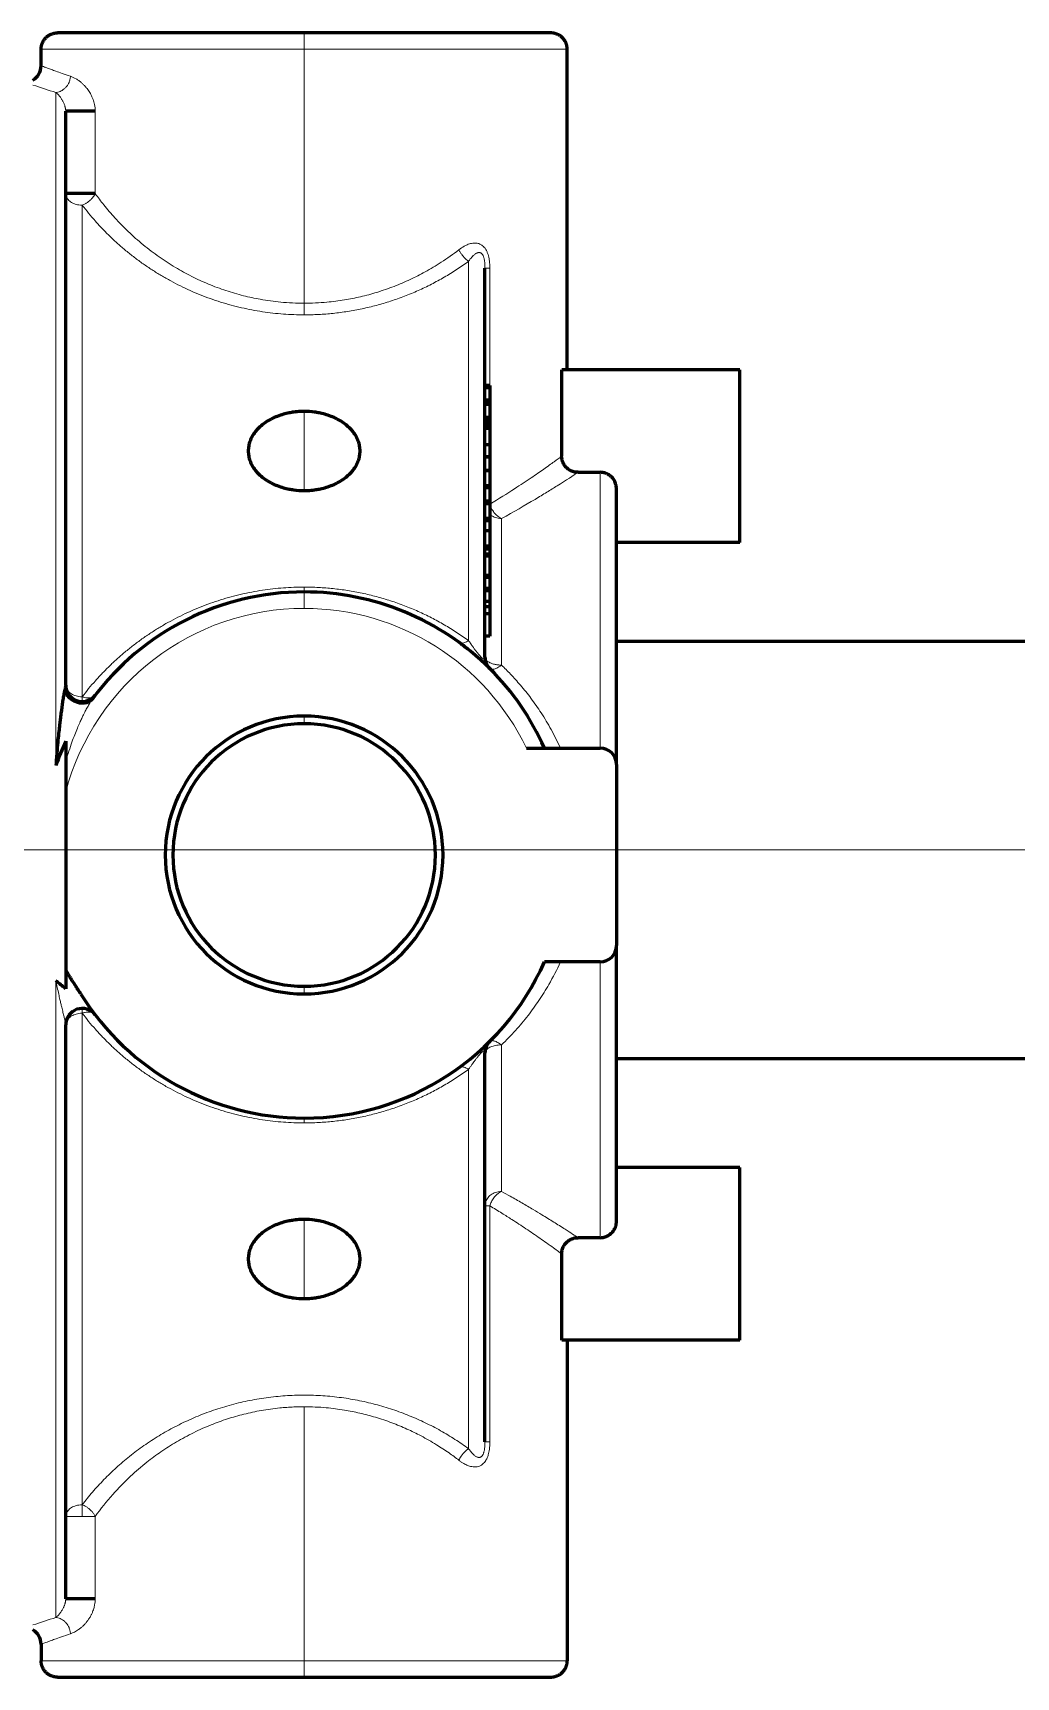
# Model space of a CAD drawing. Header units: millimetres. Extents: x 0 to 840, y 0 to 594.
# Drawn here: x 548.481 to 549.528, y 265.389 to 267.139 of the extents above; entities that cross this region are included whole.
import ezdxf

# ---------------------------------------------------------------- set-up
doc = ezdxf.new("R2010")
doc.units = ezdxf.units.MM
for name, pattern in [('K5LT_AXLED', [19.5, 15, -1.5, 1.5, -1.5]), ('K5LT_BASIC', [0]), ('K5LT_THIN', [0])]:
    doc.linetypes.add(name, pattern=pattern)
doc.layers.add('Системный слой', color=7, linetype='Continuous')

msp = doc.modelspace()

# ---------------------------------------------------------------- linework, layer by layer
at = {"layer": 'Системный слой', "color": 5, "linetype": 'K5LT_BASIC', "lineweight": 60, "true_color": 0x0000ff}
for p, q in [((548.7701, 267.13941), (548.5076, 267.13941)), ((549.0326, 267.13941), (548.7701, 267.13941)), ((549.0326, 267.13941), (549.0326, 267.13941)), ((548.4901, 267.10441), (548.4901, 267.12191)), ((549.0501, 266.78066), (549.0501, 267.12191)), ((548.51635, 266.44522), (548.51635, 267.05603)), ((548.54775, 267.05603), (548.51635, 267.05603)), ((548.51635, 266.96837), (548.51635, 267.05603)), ((548.54775, 266.96837), (548.51635, 266.96837)), ((548.9626, 266.47514), (548.9626, 266.88896)), ((548.9626, 266.76429), (548.9626, 266.88896)), ((549.04427, 266.68888), (549.04427, 266.78066)), ((549.23385, 266.78066), (549.04427, 266.78066)), ((549.23385, 266.59691), (549.23385, 266.78066)), ((548.96785, 266.76429), (548.9626, 266.76429)), ((548.96785, 266.76155), (548.9626, 266.76155)), ((548.96785, 266.76429), (548.96785, 266.76155)), ((548.96785, 266.76155), (548.96785, 266.74857)), ((548.96785, 266.74857), (548.9626, 266.74857)), ((548.9626, 266.74744), (548.96785, 266.74744)), ((548.96785, 266.74384), (548.9626, 266.74384)), ((548.96785, 266.74857), (548.96785, 266.74744)), ((548.96785, 266.74744), (548.96785, 266.74384)), ((548.96785, 266.74384), (548.96785, 266.7299)), ((548.96785, 266.7299), (548.9626, 266.7299)), ((548.96785, 266.72655), (548.9626, 266.72655)), ((548.96785, 266.7232), (548.9626, 266.7232)), ((548.96785, 266.72046), (548.9626, 266.72046)), ((548.96785, 266.71833), (548.9626, 266.71833)), ((548.96785, 266.7299), (548.96785, 266.72655)), ((548.96785, 266.72655), (548.96785, 266.7232)), ((548.96785, 266.7232), (548.96785, 266.72046)), ((548.96785, 266.72046), (548.96785, 266.71833)), ((548.96785, 266.71833), (548.96785, 266.70088)), ((548.96785, 266.70088), (548.9626, 266.70088)), ((548.96785, 266.70088), (548.96785, 266.6882)), ((548.96785, 266.6882), (548.9626, 266.6882)), ((548.96785, 266.68789), (548.9626, 266.68789)), ((548.96785, 266.6882), (548.96785, 266.68789)), ((548.96785, 266.68789), (548.96785, 266.67352)), ((548.96785, 266.67352), (548.9626, 266.67352)), ((548.96785, 266.67322), (548.9626, 266.67322)), ((548.96785, 266.67352), (548.96785, 266.67322)), ((548.96785, 266.67322), (548.96785, 266.65747)), ((549.06163, 266.67171), (549.0851, 266.67171)), ((548.96785, 266.65747), (548.9626, 266.65747)), ((548.96785, 266.65534), (548.9626, 266.65534)), ((548.96785, 266.65747), (548.96785, 266.65534)), ((548.96785, 266.65534), (548.96785, 266.64128)), ((549.1026, 266.36066), (549.1026, 266.65403)), ((548.9626, 266.64128), (548.96785, 266.64128)), ((548.96785, 266.63832), (548.9626, 266.63832)), ((548.96785, 266.64128), (548.96785, 266.63832)), ((548.96785, 266.63832), (548.96785, 266.62302)), ((548.9626, 266.62302), (548.96785, 266.62302)), ((548.96785, 266.62006), (548.9626, 266.62006)), ((548.96785, 266.62302), (548.96785, 266.62006)), ((548.96785, 266.62006), (548.96785, 266.60939)), ((548.96785, 266.60939), (548.9626, 266.60939)), ((548.96785, 266.60939), (548.96785, 266.59326)), ((549.23385, 266.59691), (549.1026, 266.59691)), ((548.96785, 266.59326), (548.9626, 266.59326)), ((548.96785, 266.59264), (548.9626, 266.59264)), ((548.96785, 266.58985), (548.9626, 266.58985)), ((548.96785, 266.58443), (548.9626, 266.58443)), ((548.96785, 266.5823), (548.9626, 266.5823)), ((548.96785, 266.59326), (548.96785, 266.59264)), ((548.96785, 266.59264), (548.96785, 266.58985)), ((548.96785, 266.58985), (548.96785, 266.58443)), ((548.96785, 266.58443), (548.96785, 266.5823)), ((548.96785, 266.5823), (548.96785, 266.56191)), ((548.96785, 266.56191), (548.9626, 266.56191)), ((548.96785, 266.56191), (548.96785, 266.55978)), ((548.96785, 266.55978), (548.9626, 266.55978)), ((548.96785, 266.54822), (548.9626, 266.54822)), ((548.96785, 266.54761), (548.9626, 266.54761)), ((548.96785, 266.54548), (548.9626, 266.54548)), ((548.96785, 266.55978), (548.96785, 266.54822)), ((548.96785, 266.54822), (548.96785, 266.54761)), ((548.96785, 266.54761), (548.96785, 266.54548)), ((548.96785, 266.54548), (548.96785, 266.53445)), ((548.9626, 266.53445), (548.96785, 266.53445)), ((548.96785, 266.52849), (548.9626, 266.52849)), ((548.96785, 266.53445), (548.96785, 266.52849)), ((548.96785, 266.52849), (548.96785, 266.52113)), ((548.96785, 266.52113), (548.9626, 266.52113)), ((548.96785, 266.52113), (548.96785, 266.49739)), ((548.96785, 266.49739), (548.9626, 266.49739)), ((549.1026, 266.49204), (550.28582, 266.49204)), ((548.9626, 266.47514), (548.9626, 266.47513)), ((548.51635, 266.38573), (548.51635, 266.36397)), ((549.00668, 266.37816), (549.0851, 266.37816)), ((548.51635, 266.36397), (548.51635, 266.33162)), ((549.1026, 266.36066), (549.1026, 266.16816)), ((548.51635, 266.33162), (548.51635, 266.26441)), ((548.51635, 266.26441), (548.51635, 266.14237)), ((549.1026, 265.87479), (549.1026, 266.16816)), ((548.51635, 266.14237), (548.51635, 266.12209)), ((549.0851, 266.15066), (549.02596, 266.15066)), ((548.53246, 266.11634), (548.53246, 266.11635)), ((548.51635, 265.4728), (548.51635, 266.0836)), ((548.9626, 265.63987), (548.9626, 266.05369)), ((550.28582, 266.04754), (549.1026, 266.04754)), ((548.51635, 265.56046), (548.51635, 266.03254)), ((548.9626, 265.99006), (548.9626, 266.00226)), ((548.9626, 265.89102), (548.9626, 266.00226)), ((548.9626, 265.98016), (548.9626, 265.99006)), ((548.9626, 265.96747), (548.9626, 265.98016)), ((548.9626, 265.96511), (548.9626, 265.96747)), ((548.9626, 265.96432), (548.9626, 265.96511)), ((548.9626, 265.9597), (548.9626, 265.96432)), ((548.9626, 265.9544), (548.9626, 265.9597)), ((548.9626, 265.94698), (548.9626, 265.9544)), ((548.9626, 265.93746), (548.9626, 265.94698)), ((548.9626, 265.93665), (548.9626, 265.93746)), ((548.9626, 265.93535), (548.9626, 265.93665)), ((548.9626, 265.93073), (548.9626, 265.93535)), ((548.9626, 265.92543), (548.9626, 265.93073)), ((549.23385, 265.93191), (549.1026, 265.93191)), ((549.23385, 265.74816), (549.23385, 265.93191)), ((548.9626, 265.91801), (548.9626, 265.92543)), ((548.9626, 265.91483), (548.9626, 265.91801)), ((548.9626, 265.89649), (548.9626, 265.91483)), ((548.9626, 265.89278), (548.9626, 265.89649)), ((548.9626, 265.89164), (548.9626, 265.89278)), ((548.9626, 265.87937), (548.9626, 265.89164)), ((548.9626, 265.63987), (548.9626, 265.89102)), ((548.9626, 265.87858), (548.9626, 265.87937)), ((548.9626, 265.8757), (548.9626, 265.87858)), ((548.9626, 265.87494), (548.9626, 265.8757)), ((548.9626, 265.86267), (548.9626, 265.87494)), ((548.9626, 265.86188), (548.9626, 265.86267)), ((548.9626, 265.85114), (548.9626, 265.86188)), ((548.9626, 265.8485), (548.9626, 265.85114)), ((548.9626, 265.84843), (548.9626, 265.8485)), ((548.9626, 265.84386), (548.9626, 265.84843)), ((548.9626, 265.82792), (548.9626, 265.84386)), ((549.0851, 265.85712), (549.06163, 265.85712)), ((548.9626, 265.82255), (548.9626, 265.82792)), ((549.04427, 265.74816), (549.04427, 265.83994)), ((548.9626, 265.81343), (548.9626, 265.82255)), ((548.9626, 265.80685), (548.9626, 265.81343)), ((548.9626, 265.80606), (548.9626, 265.80685)), ((548.9626, 265.79767), (548.9626, 265.80606)), ((549.23385, 265.74816), (549.04427, 265.74816)), ((549.0501, 265.74816), (549.0501, 265.40691)), ((548.51635, 265.4728), (548.51635, 265.56046)), ((548.54775, 265.4728), (548.51635, 265.4728)), ((548.4901, 265.42441), (548.4901, 265.40691)), ((548.5076, 265.38941), (548.7701, 265.38941)), ((548.7701, 265.38941), (549.0326, 265.38941))]:
    msp.add_line(p, q, dxfattribs=at)
at = {"layer": 'Системный слой', "color": 7, "linetype": 'K5LT_THIN', "lineweight": 18}
for p, q in [((548.7701, 267.12191), (548.7701, 267.13941)), ((548.4901, 267.12191), (548.7701, 267.12191)), ((548.7701, 267.12191), (548.7701, 266.85168)), ((548.7701, 267.12191), (549.0501, 267.12191)), ((548.50585, 267.07595), (548.50585, 266.35957)), ((548.54775, 266.96837), (548.54775, 267.05603)), ((548.53385, 266.43285), (548.53385, 266.956)), ((548.9451, 266.89622), (548.9451, 266.49262)), ((548.96775, 266.88896), (548.9626, 266.88896)), ((548.96775, 266.76429), (548.96775, 266.88896)), ((548.7701, 266.83931), (548.7701, 266.85168)), ((548.7701, 266.7365), (548.7701, 266.65235)), ((549.0851, 266.67171), (549.0851, 266.37816)), ((548.9801, 266.46654), (548.9801, 266.62256)), ((548.7701, 266.54954), (548.7701, 266.54441)), ((548.7701, 266.54441), (548.7701, 266.52691)), ((548.53385, 266.43285), (548.53385, 266.42773)), ((548.7701, 266.40415), (548.7701, 266.41225)), ((549.0851, 266.15066), (549.0851, 265.85712)), ((548.50585, 266.13059), (548.50585, 265.45287)), ((548.7701, 266.12468), (548.7701, 266.11658)), ((548.53385, 266.09598), (548.53385, 266.1011)), ((548.53385, 265.57283), (548.53385, 266.09598)), ((548.9801, 265.90626), (548.9801, 266.06229)), ((548.9451, 266.0362), (548.9451, 265.63261)), ((548.7701, 265.97929), (548.7701, 265.98441)), ((548.9626, 265.89102), (548.96775, 265.89102)), ((548.96775, 265.63987), (548.96775, 265.89102)), ((548.7701, 265.79233), (548.7701, 265.87648)), ((548.7701, 265.67715), (548.7701, 265.40691)), ((548.9626, 265.63987), (548.96775, 265.63987)), ((548.53385, 265.56046), (548.53385, 265.57283)), ((548.53385, 265.56046), (548.51635, 265.56046)), ((548.54775, 265.56046), (548.53385, 265.56046)), ((548.54775, 265.4728), (548.54775, 265.56046)), ((548.7701, 265.40691), (548.4901, 265.40691)), ((548.7701, 265.38941), (548.7701, 265.40691)), ((549.0501, 265.40691), (548.7701, 265.40691))]:
    msp.add_line(p, q, dxfattribs=at)
at = {"layer": 'Системный слой', "color": 30, "linetype": 'K5LT_AXLED', "lineweight": 18, "true_color": 0xff8000}
msp.add_line((519.2633, 266.26979), (571.47579, 266.26979), dxfattribs=at)
at = {"layer": 'Системный слой', "color": 5, "linetype": 'K5LT_BASIC', "lineweight": 60, "true_color": 0x0000ff}
for centre, radius, start, end in [((548.4726, 267.10441), 0.0175, 299.99681, 359.99971), ((548.7701, 266.26441), 0.28, 90, 143.47453), ((548.7701, 266.26441), 0.28, 45.09958, 90), ((548.77109, 266.26571), 0.27837, 51.49798, 53.97574), ((548.9801, 266.47514), 0.0175, 180.00501, 225.09879), ((548.9801, 266.47514), 0.0175, 180.03945, 225.0991), ((548.7701, 266.26441), 0.28, 23.96948, 45.09958), ((548.53383, 266.44522), 0.01748, 179.99362, 234.40375), ((548.53386, 266.44522), 0.01749, 234.67466, 322.57954), ((548.53385, 266.44522), 0.0175, 270, 322.57199), ((548.7701, 266.26441), 0.14783, 90, 270), ((548.7701, 266.26441), 0.13974, 90, 270), ((548.7701, 266.26441), 0.14783, 270, 90), ((548.7701, 266.26441), 0.13974, 270, 90), ((548.71782, 266.28968), 0.22319, 154.51072, 161.75207), ((549.0851, 266.36066), 0.0175, 0, 90), ((549.0851, 266.16816), 0.0175, 270, 0), ((548.7701, 266.26441), 0.28, 270, 336.03052), ((548.7701, 266.26441), 0.28, 211.92748, 270), ((548.53385, 266.0836), 0.0175, 37.49043, 179.9927), ((548.53385, 266.08361), 0.01749, 125.92591, 180.00303), ((548.9801, 266.05369), 0.0175, 135.28664, 179.99971), ((548.9801, 266.05369), 0.0175, 135.28882, 179.9949), ((548.84238, 266.19107), 0.17703, 314.07676, 315.07914), ((548.4726, 265.42441), 0.0175, 0.00029, 60.00319)]:
    msp.add_arc(centre, radius, start, end, dxfattribs=at)
at = {"layer": 'Системный слой', "color": 7, "linetype": 'K5LT_THIN', "lineweight": 18}
for centre, radius, start, end in [((548.82689, 268.10524), 1.07819, 251.30787, 252.67691), ((548.7701, 266.26441), 0.2625, 90, 165.16489), ((548.7701, 266.26441), 0.2625, 25.67929, 90), ((548.82674, 264.42406), 1.07769, 107.32278, 108.69245)]:
    msp.add_arc(centre, radius, start, end, dxfattribs=at)
at = {"layer": 'Системный слой', "color": 5, "linetype": 'K5LT_BASIC', "lineweight": 60, "true_color": 0x0000ff}
for points, weights in [([(548.4901, 267.12191), (548.4901, 267.13216), (548.49735, 267.13941), (548.5076, 267.13941)], [0.5, 0.402378366498, 0.402368927975, 0.499971684429]), ([(549.0501, 267.12191), (549.0501, 267.13216), (549.04286, 267.13941), (549.0326, 267.13941)], [0.5, 0.402378366498, 0.402368927975, 0.499971684429]), ([(548.5076, 265.38941), (548.49735, 265.38941), (548.4901, 265.39666), (548.4901, 265.40691)], [0.499999769814, 0.402368927062, 0.402369003791, 0.5]), ([(549.0326, 265.38941), (549.04285, 265.38941), (549.0501, 265.39666), (549.0501, 265.40691)], [0.499999769814, 0.402368927062, 0.402369003791, 0.5])]:
    msp.add_rational_spline(points, weights, degree=3, dxfattribs=at)
at = {"layer": 'Системный слой', "color": 7, "linetype": 'K5LT_THIN', "lineweight": 18}
for points, knots in [([(548.5214, 267.09322), (548.51813, 267.09433), (548.51258, 267.09624), (548.50594, 267.0986), (548.50089, 267.10042), (548.49683, 267.1019), (548.49371, 267.10306), (548.4916, 267.10385), (548.49037, 267.10431), (548.4901, 267.10441), (548.4901, 267.10441)], [0, 0, 0, 0, 1.7535392, 3.2335896, 4.5704774, 5.8764475, 7.2528308, 8.5664618, 9.7342014, 11, 11, 11, 11]), ([(548.5214, 267.09322), (548.52132, 267.09205), (548.52096, 267.08982), (548.51993, 267.08677), (548.51854, 267.0841), (548.51685, 267.08179), (548.51486, 267.07978), (548.51266, 267.07817), (548.51037, 267.077), (548.50809, 267.07626), (548.50658, 267.07601), (548.50585, 267.07595)], [0, 0, 0, 0, 1.6269506, 3.1051514, 4.412638, 5.75843, 7.0911523, 8.4008937, 9.6805454, 10.8696223, 12, 12, 12, 12]), ([(548.54775, 267.05603), (548.54775, 267.05854), (548.54723, 267.06283), (548.54574, 267.06789), (548.54436, 267.07126), (548.54276, 267.07453), (548.54102, 267.07742), (548.53897, 267.08022), (548.53716, 267.0824), (548.53515, 267.08454), (548.53288, 267.08664), (548.53022, 267.08874), (548.52629, 267.09126), (548.52331, 267.09257), (548.5214, 267.09322)], [0, 0, 0, 0, 1.6750866, 2.9410931, 3.7763891, 4.4262041, 5.8066833, 6.5948826, 7.5028759, 8.4350716, 9.4592901, 10.7065168, 12.160341, 15, 15, 15, 15]), ([(548.50585, 267.07595), (548.50638, 267.07552), (548.50738, 267.07461), (548.5088, 267.07311), (548.51002, 267.07165), (548.51103, 267.0703), (548.51188, 267.06904), (548.51262, 267.06783), (548.5133, 267.06662), (548.51393, 267.06536), (548.51449, 267.06411), (548.51497, 267.06289), (548.51537, 267.06175), (548.51566, 267.06073), (548.51589, 267.05981), (548.51607, 267.05894), (548.51622, 267.05804), (548.51632, 267.05709), (548.51635, 267.05639), (548.51635, 267.05603)], [0, 0, 0, 0, 3.0768281, 5.6895686, 7.7594534, 9.4993032, 10.9305415, 12.1237734, 13.3233444, 14.4322612, 15.4476679, 16.3550624, 17.1210312, 17.7565932, 18.2471893, 18.7109054, 19.1477415, 19.5733327, 20, 20, 20, 20]), ([(548.51635, 266.96837), (548.51635, 266.96753), (548.51658, 266.96595), (548.5175, 266.9638), (548.51881, 266.96195), (548.52048, 266.9603), (548.52255, 266.95885), (548.52494, 266.95766), (548.52755, 266.95677), (548.53054, 266.95615), (548.53267, 266.956), (548.53385, 266.956)], [0, 0, 0, 0, 1.5614761, 2.9241486, 4.1406521, 5.3872988, 6.6710189, 7.9362276, 9.2045628, 10.4539056, 12, 12, 12, 12]), ([(548.53385, 266.956), (548.53488, 266.95639), (548.53682, 266.95729), (548.53947, 266.95894), (548.54177, 266.96073), (548.54382, 266.96268), (548.54554, 266.96471), (548.54684, 266.96663), (548.54749, 266.96782), (548.54775, 266.96837)], [0, 0, 0, 0, 1.7833989, 3.350197, 4.762088, 6.2136787, 7.6804134, 8.9351891, 10, 10, 10, 10]), ([(548.7701, 266.85168), (548.76184, 266.85168), (548.74631, 266.85241), (548.72465, 266.85537), (548.70517, 266.85956), (548.68671, 266.86494), (548.66828, 266.8718), (548.65026, 266.88004), (548.63266, 266.8897), (548.61539, 266.9009), (548.59862, 266.91366), (548.58292, 266.92758), (548.56899, 266.94188), (548.55738, 266.95548), (548.55069, 266.96429), (548.54775, 266.96837)], [0, 0, 0, 0, 1.5986949, 2.97432, 4.1162294, 5.3050701, 6.517206, 7.7100417, 8.9068617, 10.1491121, 11.4262785, 12.7154122, 13.9505114, 15.0646782, 16, 16, 16, 16]), ([(548.96775, 266.88896), (548.96775, 266.8909), (548.96762, 266.8943), (548.96705, 266.89871), (548.96631, 266.90213), (548.96537, 266.90509), (548.96416, 266.90778), (548.96267, 266.91016), (548.96103, 266.91207), (548.9594, 266.91345), (548.95796, 266.91432), (548.95662, 266.91492), (548.95515, 266.91539), (548.95318, 266.91574), (548.95086, 266.91577), (548.94835, 266.91543), (548.946, 266.91481), (548.94335, 266.91383), (548.93957, 266.91199), (548.93663, 266.91), (548.93481, 266.9086)], [0, 0, 0, 0, 1.9671632, 3.4176926, 4.5499796, 5.6052735, 6.7092012, 7.7573636, 8.7871197, 9.6985112, 10.4062045, 10.938061, 11.6127855, 12.4517855, 13.6270238, 14.7180309, 15.779113, 16.7893175, 18.3159969, 21, 21, 21, 21]), ([(548.93481, 266.9086), (548.92876, 266.90391), (548.91707, 266.89562), (548.89966, 266.8852), (548.88286, 266.87665), (548.86568, 266.86931), (548.84797, 266.86319), (548.83031, 266.85844), (548.81254, 266.85491), (548.79246, 266.85233), (548.77813, 266.85168), (548.7701, 266.85168)], [0, 0, 0, 0, 1.5557329, 2.8997233, 4.0893603, 5.3474011, 6.6543169, 7.8621527, 9.0434957, 10.3308168, 12, 12, 12, 12]), ([(548.93481, 266.9086), (548.93524, 266.9077), (548.93617, 266.90596), (548.93779, 266.9035), (548.93959, 266.90121), (548.9415, 266.89916), (548.94338, 266.89748), (548.94456, 266.89659), (548.9451, 266.89622)], [0, 0, 0, 0, 1.6759258, 3.2277778, 4.7246651, 6.3456261, 7.7937741, 9, 9, 9, 9]), ([(548.9451, 266.89622), (548.9457, 266.8971), (548.94686, 266.89868), (548.94855, 266.9007), (548.95, 266.90221), (548.95125, 266.90333), (548.95232, 266.90414), (548.95333, 266.90477), (548.9543, 266.90523), (548.95528, 266.90554), (548.95621, 266.90567), (548.95703, 266.9056), (548.95774, 266.90539), (548.95837, 266.90508), (548.95893, 266.90466), (548.95945, 266.90414), (548.95993, 266.90351), (548.96036, 266.90278), (548.96078, 266.90192), (548.96116, 266.90094), (548.96152, 266.89974), (548.96183, 266.8984), (548.9621, 266.89688), (548.96232, 266.89517), (548.96248, 266.89325), (548.96258, 266.89114), (548.9626, 266.88969), (548.9626, 266.88896)], [0, 0, 0, 0, 2.7272239, 5.0634383, 7.0309744, 8.4778365, 9.795034, 10.9153809, 12.003631, 13.0652137, 14.0511732, 14.8760778, 15.5672747, 16.1678292, 16.7504147, 17.3120826, 17.8814188, 18.4740464, 19.0709757, 19.8043277, 20.5894768, 21.5494992, 22.5419261, 23.6596253, 24.9999763, 26.454723, 28, 28, 28, 28]), ([(549.04427, 266.68888), (549.04211, 266.68731), (549.03675, 266.6834), (549.02571, 266.6755), (549.01169, 266.66577), (548.99293, 266.65329), (548.97728, 266.6435), (548.96785, 266.63787)], [0, 0, 0, 0, 1.4915807, 2.9516442, 4.4117078, 5.9816586, 8, 8, 8, 8]), ([(548.9801, 266.62256), (548.99322, 266.62964), (549.01022, 266.63943), (549.02863, 266.65062), (549.04663, 266.66185), (549.0568, 266.66853), (549.06163, 266.67171)], [0, 0, 0, 0, 2.3064672, 3.2668483, 4.2200333, 7, 7, 7, 7]), ([(548.96785, 266.63745), (548.96814, 266.63649), (548.96883, 266.63461), (548.9701, 266.63209), (548.97144, 266.62999), (548.97277, 266.62824), (548.9742, 266.62666), (548.97586, 266.62515), (548.97784, 266.62369), (548.97931, 266.6229), (548.9801, 266.62256)], [0, 0, 0, 0, 1.6386036, 3.2058394, 4.4404491, 5.5805007, 6.7191097, 7.909208, 9.3335984, 11, 11, 11, 11]), ([(548.96785, 266.62692), (548.96818, 266.62664), (548.96923, 266.62581), (548.97119, 266.62461), (548.9738, 266.62351), (548.97679, 266.62275), (548.97892, 266.62256), (548.9801, 266.62256)], [0, 0, 0, 0, 0.8030818, 2.5117768, 4.2246942, 5.911962, 8, 8, 8, 8]), ([(548.9451, 266.49262), (548.94435, 266.49211), (548.94291, 266.49125), (548.94086, 266.49038), (548.93895, 266.48992), (548.93725, 266.48988), (548.93586, 266.49022), (548.93512, 266.49062), (548.93481, 266.49085)], [0, 0, 0, 0, 1.6759258, 3.2277778, 4.7246651, 6.3456261, 7.7937741, 9, 9, 9, 9]), ([(548.9451, 266.49262), (548.94566, 266.49181), (548.94667, 266.49035), (548.94804, 266.48841), (548.94911, 266.48692), (548.94997, 266.48572), (548.95082, 266.48454), (548.95175, 266.48326), (548.95282, 266.48183), (548.95389, 266.48043), (548.95487, 266.47921), (548.95559, 266.47834), (548.95616, 266.47765), (548.95673, 266.47698), (548.95745, 266.47617), (548.95822, 266.47534), (548.95892, 266.47464), (548.95945, 266.47415), (548.95988, 266.4738), (548.9603, 266.47349), (548.96076, 266.47321), (548.9612, 266.47303), (548.96154, 266.47298), (548.96181, 266.47301), (548.96205, 266.47311), (548.96227, 266.47333), (548.96246, 266.47374), (548.96258, 266.47435), (548.9626, 266.47487), (548.9626, 266.47514)], [0, 0, 0, 0, 2.709205, 4.7839916, 6.1999275, 7.3512001, 8.4505402, 9.7020305, 11.057127, 12.5292355, 13.6426649, 14.445959, 14.9482986, 15.5428706, 16.2865018, 17.2052477, 18.0097975, 18.6433243, 19.0993459, 19.6722462, 20.4531416, 21.3814854, 22.2714897, 23.0320383, 23.8727549, 25.0066453, 26.4433257, 28.150923, 30, 30, 30, 30]), ([(548.9626, 266.47514), (548.9626, 266.47456), (548.96283, 266.47348), (548.9637, 266.47204), (548.96485, 266.47087), (548.96614, 266.46992), (548.96754, 266.46913), (548.96907, 266.46844), (548.97073, 266.46785), (548.97252, 266.46737), (548.97426, 266.46702), (548.97585, 266.46679), (548.97731, 266.46664), (548.97871, 266.46656), (548.97964, 266.46654), (548.9801, 266.46654)], [0, 0, 0, 0, 2.0721813, 3.8412427, 5.3198996, 6.6652605, 7.9090324, 9.0384999, 10.2654459, 11.480489, 12.5935329, 13.538806, 14.3777256, 15.1981236, 16, 16, 16, 16]), ([(548.9801, 266.46654), (548.9792, 266.46585), (548.97747, 266.46466), (548.97518, 266.46338), (548.97331, 266.46257), (548.97182, 266.46212), (548.97053, 266.46191), (548.96942, 266.46193), (548.96846, 266.46219), (548.96796, 266.46253), (548.96775, 266.46275)], [0, 0, 0, 0, 1.8701726, 3.5511384, 4.9131641, 6.1778632, 7.308252, 8.5052498, 9.7461417, 11, 11, 11, 11]), ([(549.04294, 266.37816), (549.03986, 266.38496), (549.03343, 266.39778), (549.02285, 266.41539), (549.01187, 266.43106), (549.00089, 266.44476), (548.99031, 266.45647), (548.98339, 266.4634), (548.9801, 266.46654)], [0, 0, 0, 0, 1.7999996, 3.4840246, 5.0520749, 6.5457185, 7.8616935, 9, 9, 9, 9]), ([(548.53385, 266.43285), (548.53266, 266.43285), (548.53043, 266.43301), (548.52739, 266.43366), (548.52477, 266.43459), (548.52244, 266.43577), (548.52039, 266.43723), (548.5187, 266.43892), (548.51744, 266.44077), (548.51657, 266.44288), (548.51635, 266.44439), (548.51635, 266.44522)], [0, 0, 0, 0, 1.5614761, 2.9241486, 4.1406521, 5.3872988, 6.6710189, 7.9362276, 9.2045628, 10.4539056, 12, 12, 12, 12]), ([(548.51635, 266.36397), (548.51742, 266.3677), (548.51952, 266.37461), (548.52274, 266.38407), (548.52576, 266.39216), (548.52853, 266.39903), (548.53104, 266.40483), (548.53319, 266.40953), (548.53497, 266.41324), (548.53642, 266.41615), (548.53765, 266.41852), (548.53884, 266.42072), (548.54006, 266.42292), (548.54129, 266.42507), (548.54248, 266.42708), (548.54373, 266.4291), (548.5446, 266.43039), (548.5451, 266.43106)], [0, 0, 0, 0, 2.791628, 5.196368, 7.2090267, 9.0369354, 10.5668019, 11.8038195, 12.8103614, 13.5887773, 14.2054891, 14.783003, 15.4335532, 16.0719325, 16.6656125, 17.2577615, 18, 18, 18, 18]), ([(548.54775, 266.43459), (548.54731, 266.43401), (548.5463, 266.43306), (548.54445, 266.43211), (548.54244, 266.4316), (548.54025, 266.43146), (548.53797, 266.43167), (548.53581, 266.43216), (548.53447, 266.43261), (548.53385, 266.43285)], [0, 0, 0, 0, 1.7837053, 3.3511163, 4.7612903, 6.2120328, 7.6751183, 8.9316111, 10, 10, 10, 10]), ([(548.9801, 266.06229), (548.9853, 266.06725), (548.9951, 266.07733), (549.0084, 266.09316), (549.02023, 266.10947), (549.03199, 266.12834), (549.03919, 266.14237), (549.04294, 266.15066)], [0, 0, 0, 0, 1.5999997, 3.1296911, 4.5890742, 6.0484574, 8, 8, 8, 8]), ([(548.50585, 266.13059), (548.50682, 266.12574), (548.50822, 266.11908), (548.51003, 266.11104), (548.51109, 266.10649), (548.51197, 266.10277), (548.51272, 266.09966), (548.51338, 266.09696), (548.51398, 266.09448), (548.51451, 266.09228), (548.51496, 266.09041), (548.51533, 266.08886), (548.51563, 266.08753), (548.51588, 266.08636), (548.51608, 266.08537), (548.51623, 266.08459), (548.51633, 266.08401), (548.51635, 266.08372), (548.51635, 266.0836)], [0, 0, 0, 0, 5.3525059, 7.3884734, 9.1194333, 10.5706484, 11.7062909, 12.7841895, 13.7901336, 14.7265381, 15.5183961, 16.1799181, 16.7632848, 17.3157394, 17.8150312, 18.230888, 18.6184608, 19, 19, 19, 19]), ([(548.51635, 266.0836), (548.51635, 266.08445), (548.51658, 266.08603), (548.5175, 266.08817), (548.51881, 266.09003), (548.52048, 266.09168), (548.52255, 266.09313), (548.52494, 266.09432), (548.52755, 266.09521), (548.53054, 266.09583), (548.53267, 266.09598), (548.53385, 266.09598)], [0, 0, 0, 0, 1.5614761, 2.9241486, 4.1406521, 5.3872988, 6.6710189, 7.9362276, 9.2045628, 10.4539056, 12, 12, 12, 12]), ([(548.53385, 266.09598), (548.53488, 266.09637), (548.53682, 266.09696), (548.53947, 266.09734), (548.54177, 266.09731), (548.54382, 266.09692), (548.54554, 266.09621), (548.54683, 266.09529), (548.54748, 266.09459), (548.54774, 266.09425)], [0, 0, 0, 0, 1.7858515, 3.3548043, 4.7686371, 6.222224, 7.6909759, 8.9474772, 10, 10, 10, 10]), ([(548.9451, 266.0362), (548.9457, 266.03708), (548.94686, 266.03874), (548.94855, 266.04113), (548.95, 266.04316), (548.95125, 266.04487), (548.95232, 266.0463), (548.95333, 266.04763), (548.9543, 266.04889), (548.95528, 266.05011), (548.95621, 266.05124), (548.95703, 266.05221), (548.95774, 266.05299), (548.95837, 266.05365), (548.95893, 266.0542), (548.95945, 266.05468), (548.95993, 266.05507), (548.96036, 266.05538), (548.96078, 266.05562), (548.96116, 266.05578), (548.96152, 266.05586), (548.96183, 266.05582), (548.9621, 266.05567), (548.96232, 266.05539), (548.96248, 266.05496), (548.96258, 266.05439), (548.9626, 266.05393), (548.9626, 266.05369)], [0, 0, 0, 0, 2.7272239, 5.0634383, 7.0309744, 8.4778365, 9.795034, 10.9153809, 12.003631, 13.0652137, 14.0511732, 14.8760778, 15.5672747, 16.1678292, 16.7504147, 17.3120826, 17.8814188, 18.4740464, 19.0709757, 19.8043277, 20.5894768, 21.5494992, 22.5419261, 23.6596253, 24.9999763, 26.454723, 28, 28, 28, 28]), ([(548.9626, 266.05369), (548.9626, 266.05427), (548.96283, 266.05537), (548.96375, 266.05686), (548.96506, 266.05815), (548.96673, 266.0593), (548.9688, 266.0603), (548.97119, 266.06113), (548.9738, 266.06175), (548.97679, 266.06218), (548.97892, 266.06229), (548.9801, 266.06229)], [0, 0, 0, 0, 1.5614761, 2.9241485, 4.1406521, 5.3872988, 6.6710189, 7.9362276, 9.2045627, 10.4539056, 12, 12, 12, 12]), ([(548.96775, 266.06608), (548.96802, 266.06635), (548.96862, 266.06672), (548.96972, 266.06693), (548.97085, 266.06688), (548.9721, 266.06664), (548.97359, 266.06615), (548.9754, 266.06534), (548.9776, 266.06409), (548.97922, 266.06296), (548.9801, 266.06229)], [0, 0, 0, 0, 1.584048, 2.9083401, 3.9728765, 5.0590382, 6.3006248, 7.6514315, 9.1882722, 11, 11, 11, 11]), ([(548.93481, 266.03798), (548.93524, 266.03829), (548.93617, 266.03875), (548.93779, 266.03898), (548.93959, 266.0388), (548.9415, 266.03822), (548.94338, 266.03731), (548.94456, 266.03657), (548.9451, 266.0362)], [0, 0, 0, 0, 1.6759258, 3.2277778, 4.7246651, 6.3456261, 7.7937741, 9, 9, 9, 9]), ([(548.9626, 265.89102), (548.9626, 265.89207), (548.96283, 265.89402), (548.96376, 265.89667), (548.96507, 265.89896), (548.96675, 265.90099), (548.96882, 265.90277), (548.9712, 265.90422), (548.97378, 265.9053), (548.97675, 265.90607), (548.97889, 265.90626), (548.9801, 265.90626)], [0, 0, 0, 0, 1.5710059, 2.9372706, 4.1518911, 5.4011521, 6.6850538, 7.9494446, 9.1935209, 10.4172828, 12, 12, 12, 12]), ([(548.9801, 265.90626), (548.9794, 265.90596), (548.97808, 265.90527), (548.9763, 265.90403), (548.97476, 265.9027), (548.97335, 265.90125), (548.97194, 265.89954), (548.97059, 265.89756), (548.9694, 265.8954), (548.96844, 265.8932), (548.96795, 265.89174), (548.96775, 265.89102)], [0, 0, 0, 0, 1.5840175, 2.9583043, 4.0957077, 5.2733428, 6.5326155, 7.9072454, 9.3367176, 10.7031581, 12, 12, 12, 12]), ([(549.06163, 265.85712), (549.05832, 265.8593), (549.05217, 265.86334), (549.04215, 265.86973), (549.03595, 265.87363), (549.02972, 265.8775), (549.0225, 265.88193), (549.01342, 265.8874), (549.00223, 265.89396), (548.99082, 265.90042), (548.9833, 265.90454), (548.9801, 265.90626)], [0, 0, 0, 0, 3.263691, 4.3660838, 5.3240203, 6.2230178, 7.0946898, 8.2788135, 9.6831519, 11.0368064, 12, 12, 12, 12]), ([(548.96775, 265.89102), (548.9722, 265.88836), (548.98024, 265.88345), (548.99044, 265.87698), (548.9989, 265.87147), (549.0064, 265.86649), (549.01387, 265.86144), (549.02121, 265.85638), (549.02866, 265.85116), (549.03535, 265.8464), (549.04062, 265.8426), (549.04323, 265.8407), (549.04427, 265.83994)], [0, 0, 0, 0, 1.54453, 2.8881834, 3.9269923, 5.0142667, 6.1525819, 7.4096244, 8.7499271, 10.388143, 11.8377917, 13, 13, 13, 13]), ([(548.54775, 265.56046), (548.55355, 265.56852), (548.56537, 265.5833), (548.58403, 265.60245), (548.60141, 265.61742), (548.6178, 265.62955), (548.63438, 265.64013), (548.6522, 265.64976), (548.67041, 265.6579), (548.68836, 265.66441), (548.7062, 265.66952), (548.72484, 265.67347), (548.74261, 265.6759), (548.75786, 265.67697), (548.76646, 265.67715), (548.7701, 265.67715)], [0, 0, 0, 0, 1.8473244, 3.4868539, 4.8708536, 5.9993235, 7.1704975, 8.4267452, 9.6652185, 10.7954785, 11.9186427, 13.0870018, 14.3414641, 15.2956111, 16, 16, 16, 16]), ([(548.7701, 265.67715), (548.77793, 265.67715), (548.79224, 265.67651), (548.81206, 265.67399), (548.82954, 265.67055), (548.84643, 265.66608), (548.86322, 265.66042), (548.87942, 265.65373), (548.89529, 265.64597), (548.91024, 265.63742), (548.92358, 265.62863), (548.93138, 265.62288), (548.93481, 265.62023)], [0, 0, 0, 0, 1.762424, 3.2002487, 4.4238961, 5.6823161, 7.0235434, 8.2906306, 9.5016456, 10.8715034, 12.0461386, 13, 13, 13, 13]), ([(548.93481, 265.62023), (548.93567, 265.61957), (548.93738, 265.61833), (548.94049, 265.61637), (548.94336, 265.61497), (548.94622, 265.61396), (548.94867, 265.61333), (548.95149, 265.61301), (548.95422, 265.6132), (548.95642, 265.6138), (548.95815, 265.6146), (548.95969, 265.6156), (548.96129, 265.61703), (548.96277, 265.61884), (548.96398, 265.62079), (548.96488, 265.62262), (548.96555, 265.62432), (548.96618, 265.62633), (548.96681, 265.62891), (548.96737, 265.63232), (548.96769, 265.63605), (548.96775, 265.63866), (548.96775, 265.63987)], [0, 0, 0, 0, 1.3951158, 2.7446919, 4.8781318, 5.7955714, 6.9793122, 8.4352716, 9.8641193, 10.9904423, 11.7703412, 12.6036184, 13.5711603, 14.6717722, 15.6201073, 16.4169258, 17.1014047, 17.7584027, 18.8393763, 20.1251251, 21.657318, 23, 23, 23, 23]), ([(548.9451, 265.63261), (548.94435, 265.63209), (548.94291, 265.63097), (548.94086, 265.62902), (548.93895, 265.62686), (548.9368, 265.62396), (548.93549, 265.62166), (548.93481, 265.62023)], [0, 0, 0, 0, 1.4897118, 2.8691359, 4.1997023, 5.6405565, 8, 8, 8, 8]), ([(548.9451, 265.63261), (548.94566, 265.63179), (548.94667, 265.6304), (548.94804, 265.62872), (548.94911, 265.62754), (548.94997, 265.62667), (548.95082, 265.62587), (548.95175, 265.62508), (548.95282, 265.62432), (548.95389, 265.62373), (548.95487, 265.62339), (548.95559, 265.62324), (548.95616, 265.62319), (548.95673, 265.6232), (548.95745, 265.62334), (548.95822, 265.62366), (548.95892, 265.62416), (548.95945, 265.62469), (548.95988, 265.62525), (548.9603, 265.62592), (548.96076, 265.62686), (548.9612, 265.62801), (548.96154, 265.62921), (548.96181, 265.63036), (548.96205, 265.63162), (548.96227, 265.63319), (548.96246, 265.63516), (548.96258, 265.63743), (548.9626, 265.63904), (548.9626, 265.63987)], [0, 0, 0, 0, 2.7092051, 4.7839916, 6.1999276, 7.3512002, 8.4505404, 9.7020308, 11.0571273, 12.5292334, 13.6426609, 14.4459541, 14.9482976, 15.5428624, 16.2864798, 17.2051888, 18.0097168, 18.6432325, 19.0992684, 19.6721828, 20.4530992, 21.3814556, 22.2714732, 23.0320284, 23.8727561, 25.0066522, 26.4433357, 28.1509304, 30, 30, 30, 30]), ([(548.53385, 265.57283), (548.53266, 265.57283), (548.53043, 265.57267), (548.52739, 265.57202), (548.52477, 265.57109), (548.52244, 265.56991), (548.52039, 265.56845), (548.5187, 265.56676), (548.51744, 265.56491), (548.51657, 265.5628), (548.51635, 265.56129), (548.51635, 265.56046)], [0, 0, 0, 0, 1.5614761, 2.9241486, 4.1406521, 5.3872988, 6.6710189, 7.9362276, 9.2045628, 10.4539056, 12, 12, 12, 12]), ([(548.54775, 265.56046), (548.54731, 265.56137), (548.5463, 265.5631), (548.54445, 265.56546), (548.54244, 265.56751), (548.54025, 265.56933), (548.53739, 265.57125), (548.5352, 265.57232), (548.53385, 265.57283)], [0, 0, 0, 0, 1.6053348, 3.0160047, 4.2851613, 5.5908295, 6.9076065, 9, 9, 9, 9]), ([(548.51635, 265.4728), (548.51635, 265.47229), (548.5163, 265.47141), (548.51615, 265.47034), (548.51599, 265.46948), (548.51583, 265.46877), (548.51566, 265.4681), (548.51546, 265.46739), (548.51519, 265.46655), (548.51484, 265.4656), (548.51439, 265.46449), (548.51383, 265.46325), (548.51313, 265.46189), (548.51234, 265.46053), (548.51147, 265.45916), (548.51048, 265.45778), (548.50937, 265.45638), (548.50818, 265.45504), (548.50698, 265.45385), (548.50622, 265.45318), (548.50585, 265.45287)], [0, 0, 0, 0, 0.6176124, 1.1544532, 1.5912124, 2.0016784, 2.3826231, 2.8295657, 3.3761289, 4.0928998, 4.9178227, 6.0181843, 7.295925, 8.7380328, 10.284202, 12.0196435, 14.0583851, 16.3965279, 18.7487892, 21, 21, 21, 21]), ([(548.5214, 265.43561), (548.52414, 265.43653), (548.52798, 265.43839), (548.53263, 265.44197), (548.53504, 265.44418), (548.53709, 265.44634), (548.53895, 265.44857), (548.54081, 265.45114), (548.54252, 265.4539), (548.54404, 265.45686), (548.54523, 265.45966), (548.5463, 265.4628), (548.54737, 265.46707), (548.54775, 265.47058), (548.54775, 265.4728)], [0, 0, 0, 0, 4.0793304, 5.4348987, 6.5368007, 7.4801097, 8.3632601, 9.2318752, 10.2847016, 11.103493, 11.9051692, 12.621514, 13.5199771, 15, 15, 15, 15]), ([(548.5214, 265.43561), (548.52132, 265.43679), (548.52096, 265.43899), (548.51995, 265.442), (548.51861, 265.44459), (548.51697, 265.4469), (548.515, 265.44893), (548.51277, 265.45059), (548.51043, 265.45181), (548.50811, 265.45257), (548.50659, 265.45281), (548.50585, 265.45287)], [0, 0, 0, 0, 1.6389209, 3.0691764, 4.3464237, 5.6551723, 7.0032277, 8.3361652, 9.6469259, 10.868615, 12, 12, 12, 12]), ([(548.4901, 265.42441), (548.4901, 265.42442), (548.49017, 265.42444), (548.49064, 265.42462), (548.49184, 265.42508), (548.49376, 265.42579), (548.49638, 265.42675), (548.49987, 265.42803), (548.5048, 265.42982), (548.51178, 265.43231), (548.51786, 265.43441), (548.5214, 265.43561)], [0, 0, 0, 0, 0.5653916, 1.6532264, 2.8695452, 4.1260421, 5.320882, 6.6146486, 8.106573, 9.931695, 12, 12, 12, 12])]:
    msp.add_open_spline(points, degree=3, knots=knots, dxfattribs=at)
for points, weights in [([(548.53385, 266.956), (548.59119, 266.88108), (548.67577, 266.83931), (548.7701, 266.83931)], [1, 0.931063125171, 0.931063125171, 1]), ([(548.7701, 266.83931), (548.83352, 266.83931), (548.89382, 266.85892), (548.9451, 266.89622)], [1, 0.967313674515, 0.967313674515, 1]), ([(548.7701, 266.54954), (548.67577, 266.54954), (548.59119, 266.50776), (548.53385, 266.43285)], [1, 0.931063125171, 0.931063125171, 1]), ([(548.9451, 266.49262), (548.89382, 266.52993), (548.83352, 266.54954), (548.7701, 266.54954)], [1, 0.967313674515, 0.967313674515, 1]), ([(548.53385, 266.09598), (548.59119, 266.02107), (548.67577, 265.97929), (548.7701, 265.97929)], [1, 0.931063125171, 0.931063125171, 1]), ([(548.7701, 265.97929), (548.83352, 265.97929), (548.89382, 265.9989), (548.9451, 266.0362)], [1, 0.967313674515, 0.967313674515, 1]), ([(548.9451, 265.63261), (548.80688, 265.73315), (548.63773, 265.70856), (548.53385, 265.57283)], [1, 0.810446083212, 0.810446083212, 1])]:
    msp.add_rational_spline(points, weights, degree=3, dxfattribs=at)
at = {"layer": 'Системный слой', "color": 5, "linetype": 'K5LT_BASIC', "lineweight": 60, "true_color": 0x0000ff}
for points, knots in [([(548.7701, 266.7365), (548.76761, 266.7365), (548.76387, 266.73633), (548.75854, 266.73573), (548.75368, 266.73493), (548.74776, 266.73352), (548.74136, 266.73139), (548.73504, 266.72855), (548.72926, 266.72517), (548.72414, 266.72131), (548.71973, 266.71703), (548.71612, 266.71238), (548.71337, 266.70746), (548.7115, 266.70233), (548.71072, 266.69795), (548.7106, 266.6953), (548.7106, 266.69442)], [0, 0, 0, 0, 1.36, 2.04, 2.9466667, 4.08, 5.44, 6.8, 8.16, 9.52, 10.88, 12.24, 13.6, 14.96, 16.32, 17, 17, 17, 17]), ([(548.8296, 266.69442), (548.8296, 266.6953), (548.82949, 266.69795), (548.8287, 266.70233), (548.82684, 266.70746), (548.82408, 266.71238), (548.82047, 266.71703), (548.81607, 266.72131), (548.81094, 266.72517), (548.80517, 266.72855), (548.79884, 266.73139), (548.79244, 266.73352), (548.78653, 266.73493), (548.77924, 266.73613), (548.77384, 266.7365), (548.7701, 266.7365)], [0, 0, 0, 0, 0.64, 1.92, 3.2, 4.48, 5.76, 7.04, 8.32, 9.6, 10.88, 12.16, 13.2266667, 14.08, 16, 16, 16, 16]), ([(548.7106, 266.69442), (548.7106, 266.69354), (548.71072, 266.6909), (548.7115, 266.68652), (548.71337, 266.68139), (548.71612, 266.67646), (548.71973, 266.67182), (548.72414, 266.66753), (548.72926, 266.66367), (548.73504, 266.6603), (548.74136, 266.65746), (548.74776, 266.65533), (548.75368, 266.65392), (548.76096, 266.65271), (548.76636, 266.65235), (548.7701, 266.65235)], [0, 0, 0, 0, 0.64, 1.92, 3.2, 4.48, 5.76, 7.04, 8.32, 9.6, 10.88, 12.16, 13.2266667, 14.08, 16, 16, 16, 16]), ([(548.7701, 266.65235), (548.7726, 266.65235), (548.77633, 266.65252), (548.78167, 266.65311), (548.78653, 266.65392), (548.79244, 266.65533), (548.79884, 266.65746), (548.80517, 266.6603), (548.81094, 266.66367), (548.81607, 266.66753), (548.82047, 266.67182), (548.82408, 266.67646), (548.82684, 266.68139), (548.8287, 266.68652), (548.82949, 266.6909), (548.8296, 266.69354), (548.8296, 266.69442)], [0, 0, 0, 0, 1.36, 2.04, 2.9466667, 4.08, 5.44, 6.8, 8.16, 9.52, 10.88, 12.24, 13.6, 14.96, 16.32, 17, 17, 17, 17]), ([(549.1026, 266.65403), (549.1026, 266.65496), (549.10248, 266.6565), (549.10201, 266.65878), (549.10126, 266.66098), (549.10011, 266.66325), (549.09872, 266.66522), (549.09738, 266.66667), (549.09623, 266.6677), (549.09514, 266.66854), (549.09398, 266.66929), (549.09274, 266.66996), (549.09159, 266.67047), (549.09054, 266.67085), (549.08951, 266.67115), (549.08835, 266.67142), (549.08715, 266.6716), (549.08598, 266.6717), (549.08536, 266.67171), (549.0851, 266.67171)], [0, 0, 0, 0, 1.7948718, 3.0769231, 4.7863248, 6.6666667, 8.3760684, 9.7435897, 10.6837607, 11.5384615, 12.5641026, 13.5754986, 14.5726496, 15.2849003, 15.982906, 16.8376068, 17.8347578, 18.7749288, 20, 20, 20, 20]), ([(548.96528, 266.46518), (548.96535, 266.46511), (548.96548, 266.46498), (548.96585, 266.46463), (548.96615, 266.46433), (548.96643, 266.46405), (548.96667, 266.46382), (548.96686, 266.46363), (548.96701, 266.46349), (548.96711, 266.46338), (548.96717, 266.46333), (548.96722, 266.46327), (548.96734, 266.46315), (548.96742, 266.46308), (548.96749, 266.46301), (548.96754, 266.46296), (548.96757, 266.46293), (548.9676, 266.4629), (548.9676, 266.4629), (548.96766, 266.46283), (548.96747, 266.46306), (548.96823, 266.46216), (548.9654, 266.46547), (548.96702, 266.46349), (548.96726, 266.46325), (548.96763, 266.46287), (548.96775, 266.46275)], [0, 0, 0, 0, 1.0637271, 2.2049534, 3.3461797, 4.4874061, 5.6286324, 6.7698588, 7.9110851, 9.0523114, 10.1935378, 11.3347641, 12.4759904, 13.6172168, 14.7584431, 15.8996694, 17.0408958, 18.1821221, 19.3233484, 20.4645748, 21.6058011, 22.7470274, 23.8882538, 25.0294801, 26.1707064, 27, 27, 27, 27]), ([(548.5153, 266.43984), (548.5151, 266.43902), (548.51473, 266.43738), (548.5142, 266.43485), (548.51372, 266.43223), (548.51327, 266.4295), (548.51286, 266.42673), (548.51251, 266.42417), (548.51217, 266.42174), (548.51182, 266.41928), (548.51143, 266.41646), (548.51097, 266.41296), (548.51041, 266.40848), (548.50971, 266.40263), (548.50891, 266.39534), (548.50798, 266.38617), (548.50691, 266.37412), (548.50622, 266.36496), (548.50585, 266.35957)], [0, 0, 0, 0, 0.6912712, 1.3463878, 1.972569, 2.6780977, 3.3577614, 3.9786078, 4.5161736, 5.0985975, 5.7405499, 6.5356702, 7.5849555, 8.9087655, 10.6515075, 12.684047, 15.2954363, 19, 19, 19, 19]), ([(548.5451, 266.43106), (548.54438, 266.4301), (548.54309, 266.42882), (548.54099, 266.42752), (548.53927, 266.42676), (548.53741, 266.42624), (548.53545, 266.42596), (548.53343, 266.42592), (548.53136, 266.42613), (548.52929, 266.42658), (548.52725, 266.42726), (548.52527, 266.42817), (548.52338, 266.42929), (548.52161, 266.4306), (548.51998, 266.43209), (548.51854, 266.43371), (548.51728, 266.43549), (548.51627, 266.43725), (548.51539, 266.43947), (548.51522, 266.44001), (548.5153, 266.43984)], [0, 0, 0, 0, 2.2105263, 3.3157895, 4.4210526, 5.5263158, 6.6315789, 7.7368421, 8.8421053, 9.9473684, 11.0526316, 12.1578947, 13.2631579, 14.3684211, 15.4736842, 16.5789474, 17.6842105, 18.7894737, 19.8947368, 21, 21, 21, 21]), ([(548.51635, 266.44522), (548.51635, 266.4449), (548.51624, 266.4442), (548.51586, 266.44232), (548.5156, 266.44116), (548.5153, 266.43984)], [0, 0, 0, 0, 0.5, 0.5, 1, 1, 1, 1]), ([(548.5451, 266.43106), (548.54536, 266.43142), (548.54569, 266.43186), (548.54615, 266.43247), (548.54647, 266.4329), (548.54669, 266.4332), (548.54681, 266.43335), (548.54686, 266.43343), (548.54697, 266.43357), (548.54711, 266.43375), (548.5473, 266.434), (548.54745, 266.43419), (548.54754, 266.43432), (548.54762, 266.43443), (548.54771, 266.43454), (548.5476, 266.4344), (548.54815, 266.43505), (548.54612, 266.43267), (548.54745, 266.43419), (548.54749, 266.43426), (548.54767, 266.43449), (548.54771, 266.43454), (548.54775, 266.43459)], [0, 0, 0, 0, 3.8201394, 5.0980952, 7.7696868, 9.6337297, 9.77463, 10.2288893, 10.8345682, 11.9117859, 12.9890036, 14.0662213, 15.143439, 16.2206567, 17.2978744, 18.3750921, 19.4523098, 20.5295275, 21.6067452, 22.6839629, 22.716781, 23, 23, 23, 23]), ([(548.53246, 266.11635), (548.53167, 266.11761), (548.53029, 266.11975), (548.5275, 266.12402), (548.52481, 266.12811), (548.52209, 266.13242), (548.51943, 266.13678), (548.51755, 266.14012), (548.51635, 266.14237)], [0, 0, 0, 0, 1.3093709, 2.2472525, 4.4981683, 5.6236262, 6.7490842, 9, 9, 9, 9]), ([(548.51635, 266.12209), (548.51492, 266.12319), (548.51279, 266.12485), (548.50929, 266.12768), (548.50722, 266.12942), (548.50585, 266.13059)], [0, 0, 0, 0, 2.3999995, 3.5999993, 6, 6, 6, 6]), ([(548.7701, 265.87648), (548.76761, 265.87648), (548.76387, 265.87631), (548.75854, 265.87571), (548.75368, 265.87491), (548.74776, 265.8735), (548.74136, 265.87137), (548.73504, 265.86853), (548.72926, 265.86516), (548.72414, 265.86129), (548.71973, 265.85701), (548.71612, 265.85237), (548.71337, 265.84744), (548.7115, 265.84231), (548.71072, 265.83793), (548.7106, 265.83529), (548.7106, 265.8344)], [0, 0, 0, 0, 1.36, 2.04, 2.9466667, 4.08, 5.44, 6.8, 8.16, 9.52, 10.88, 12.24, 13.6, 14.96, 16.32, 17, 17, 17, 17]), ([(548.8296, 265.8344), (548.8296, 265.83529), (548.82949, 265.83793), (548.8287, 265.84231), (548.82684, 265.84744), (548.82408, 265.85237), (548.82047, 265.85701), (548.81607, 265.86129), (548.81094, 265.86516), (548.80517, 265.86853), (548.79884, 265.87137), (548.79244, 265.8735), (548.78653, 265.87491), (548.77924, 265.87612), (548.77384, 265.87648), (548.7701, 265.87648)], [0, 0, 0, 0, 0.64, 1.92, 3.2, 4.48, 5.76, 7.04, 8.32, 9.6, 10.88, 12.16, 13.2266667, 14.08, 16, 16, 16, 16]), ([(549.0851, 265.85712), (549.086, 265.85712), (549.08749, 265.85723), (549.08963, 265.85768), (549.09155, 265.85831), (549.0935, 265.85923), (549.09536, 265.86041), (549.09709, 265.86184), (549.09862, 265.86349), (549.09986, 265.86521), (549.10075, 265.86681), (549.10132, 265.86812), (549.10172, 265.86922), (549.10204, 265.87029), (549.10231, 265.8715), (549.1025, 265.87275), (549.10259, 265.87394), (549.1026, 265.87455), (549.1026, 265.87479)], [0, 0, 0, 0, 1.7051282, 2.9230769, 4.3846154, 5.8461538, 7.3076923, 8.7692308, 10.2307692, 11.6923077, 12.8967236, 13.8440171, 14.5206553, 15.1837607, 15.9957265, 16.9430199, 17.8361823, 19, 19, 19, 19]), ([(549.04427, 265.83994), (549.04427, 265.84085), (549.04439, 265.84235), (549.04483, 265.84448), (549.04546, 265.84638), (549.04636, 265.84828), (549.04751, 265.85009), (549.0489, 265.85176), (549.05051, 265.85325), (549.05218, 265.85444), (549.05371, 265.85529), (549.05497, 265.85584), (549.05604, 265.85623), (549.05709, 265.85654), (549.05829, 265.85682), (549.05954, 265.85701), (549.06075, 265.85711), (549.06137, 265.85712), (549.06163, 265.85712)], [0, 0, 0, 0, 1.7051282, 2.9230769, 4.3846154, 5.8461538, 7.3076923, 8.7692308, 10.2307692, 11.6923077, 12.8967236, 13.8440171, 14.5206553, 15.1837607, 15.9957265, 16.9430199, 17.8361823, 19, 19, 19, 19]), ([(548.7106, 265.8344), (548.7106, 265.83352), (548.71072, 265.83088), (548.7115, 265.8265), (548.71337, 265.82137), (548.71612, 265.81644), (548.71973, 265.8118), (548.72414, 265.80752), (548.72926, 265.80365), (548.73504, 265.80028), (548.74136, 265.79744), (548.74776, 265.79531), (548.75368, 265.7939), (548.76096, 265.79269), (548.76636, 265.79233), (548.7701, 265.79233)], [0, 0, 0, 0, 0.64, 1.92, 3.2, 4.48, 5.76, 7.04, 8.32, 9.6, 10.88, 12.16, 13.2266667, 14.08, 16, 16, 16, 16]), ([(548.7701, 265.79233), (548.7726, 265.79233), (548.77633, 265.7925), (548.78167, 265.7931), (548.78653, 265.7939), (548.79244, 265.79531), (548.79884, 265.79744), (548.80517, 265.80028), (548.81094, 265.80365), (548.81607, 265.80752), (548.82047, 265.8118), (548.82408, 265.81644), (548.82684, 265.82137), (548.8287, 265.8265), (548.82949, 265.83088), (548.8296, 265.83352), (548.8296, 265.8344)], [0, 0, 0, 0, 1.36, 2.04, 2.9466667, 4.08, 5.44, 6.8, 8.16, 9.52, 10.88, 12.24, 13.6, 14.96, 16.32, 17, 17, 17, 17])]:
    msp.add_open_spline(points, degree=3, knots=knots, dxfattribs=at)
msp.add_open_spline([(549.06163, 266.67171), (549.06091, 266.6717), (549.05938, 266.6718), (549.05703, 266.67226), (549.05499, 266.67295), (549.05307, 266.67385), (549.05108, 266.67513), (549.04954, 266.67644), (549.04808, 266.67801), (549.04676, 266.67982), (549.04578, 266.68182), (549.04516, 266.68295), (549.04421, 266.68774), (549.04409, 266.68919), (549.04427, 266.68888)], degree=3, dxfattribs=at)

doc.saveas('drawing.dxf')
